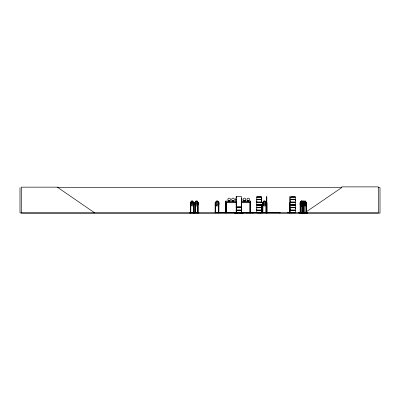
<?xml version="1.0" encoding="UTF-8"?>
<svg xmlns="http://www.w3.org/2000/svg" width="400" height="400" viewBox="0 0 400 400"><rect width="100%" height="100%" fill="white"/><g stroke="black" fill="none" stroke-linecap="round" stroke-linejoin="round"><path stroke-width="0.6" d="M256.785 210.07L256.785 207.725L261.555 207.725L261.555 210.07L256.785 210.07L256.79 208.9M256.785 202.05L256.785 199.71L261.555 199.71L261.555 202.05L256.785 202.05L256.79 200.88M261.55 207.725L261.55 210.07M261.55 199.71L261.55 202.05M290.595 210.07L290.595 208.9M290.595 202.05L290.595 200.88M295.355 208.9L295.355 207.725L290.59 207.725L290.59 210.07L295.36 210.07L295.36 207.725M295.355 200.88L295.355 199.71L290.59 199.71L290.59 202.05L295.36 202.05L295.36 199.71M268.78 212.705L262.915 212.635M290.575 212.805L290.59 210.54L295.36 210.54L295.36 212.8L287.75 212.69L291.57 212.85M225.745 212.9L225.745 201.08L236.33 201.08M250.64 201.08L250.62 212.9L250.645 201.08L241.305 201.08M191.515 201.12L192.625 201.12L193.16 203.92L192.445 204.88L191.72 204.88L190.99 203.92L191.535 201.12L190.43 202.71L190.385 212.9L190.375 202.71L190.79 202.585L190.775 212.9M193.46 202.635L193.35 212.9M194.845 212.9L194.835 202.695L195.185 202.565M197.9 202.65L197.88 212.9M218.655 202.625L218.63 212.9M234.37 212.895L243.475 212.895M234.425 212.9L238.07 212.895M256.755 204.805L261.56 204.905M290.54 204.835L295.36 204.88M301.605 201.33L301.605 204.045L302.075 203.42L301.835 201.33M301.11 202.25L301.3 201.33L301.87 201.33M302.765 202.71L303.05 201.33M302.075 201.12L302.42 203.92L301.96 204.88L301.49 204.88L301.025 203.92L301.375 201.12M256.44 212.71L261.81 212.85M300.785 202.605L300.805 212.9M302.15 204.825L302.75 205.925L303.655 205.925L304.545 204.31L304.515 202.695L303.61 201.12L302.735 201.12L302.47 202.18L303.13 203.14L303.745 202.165L303.28 203.38L303.77 204.605L303.12 203.615L302.48 204.645M302.91 204.88L303.495 204.88L304.075 203.92L304.51 201.105M307.88 212.88L298.805 212.85L307.75 212.835M189.385 212.87L199.11 212.87M193.69 212.875L193.68 202.71L192.62 201.075L191.5 201.075L190.415 202.695M215.535 202.69L215.195 202.71M218.62 202.69L218.935 202.71L218.895 212.9M265.985 202.67L266.275 202.71M302.495 204.54L302.97 203.385L302.515 202.275M215.125 212.71L215.14 202.695L216.415 201.075L217.71 201.075L218.985 202.695L218.985 204.31L217.71 205.925L216.415 205.925L215.14 204.31M301.395 201.075L300.675 202.71L300.715 212.9M302.085 205.925L302.805 204.295L302.82 202.695L302.085 201.075M303.64 203.42L303.345 204.045L302.765 203.42M303.905 202.675L303.94 212.885M302.12 205.925L300.995 205.925L300.105 204.31L300.135 202.695L301.025 201.075L302.12 201.075M302.15 202.18L302.75 201.075L303.655 201.075L304.515 202.71L304.8 201.315L305.12 201.315M302.18 202.18L302.765 201.12M305.43 205.91L304.495 205.91L303.605 204.295L303.635 202.68L304.495 201.06L305.43 201.06L306.32 202.68L306.38 212.285M301.9 205.925L302.765 204.295M304.01 202.695L303.605 202.68L304.525 201.06M301.93 205.925L302.82 204.31M303.625 205.925L304.545 204.31M305.4 205.91L306.26 204.28M192.64 201.075L193.745 202.695L193.745 204.31L192.62 205.925L191.5 205.925L190.45 204.295M194.855 202.695L195.96 201.075L197.085 201.075L198.19 202.695L198.165 204.31L197.06 205.925L195.94 205.925L194.835 204.31L194.895 202.71L195.98 201.12L195.435 203.92L196.165 204.88L196.89 204.88L197.605 203.92L197.065 201.12L195.96 201.12M262.49 212.9L262.48 202.695L263.755 201.075L265.05 201.075L266.325 202.695L266.325 204.31L265.05 205.925L263.755 205.925L262.48 204.31L263.775 205.885M265.03 205.885L266.28 204.295M57.54 187.63L341.88 187.63M378.125 187.63L380 187.63L380 213.115L21.29 213.115L21.29 187.15L58.01 187.15L58.01 187.63L94.725 212.9M236.14 196.885L236.475 196.88M256.78 196.885L261.56 196.885M290.585 196.885L295.36 196.885M236.14 196.975L236.46 196.975M256.78 196.97L261.56 196.97L261.555 199.24L256.785 199.24L256.785 196.98M236.15 197.12L236.475 197.12M256.79 197.12L261.55 197.12L261.55 199.24M290.595 197.12L295.355 197.12M236.145 199.24L236.47 199.24M290.59 199.24L295.36 199.24L295.36 196.98L290.585 196.975L290.595 199.24M236.11 199.4L236.435 199.4M256.75 199.4L261.585 199.4M290.555 199.4L295.39 199.4M236.11 199.545L236.435 199.545M256.75 199.545L261.585 199.545M290.555 199.545L295.39 199.545M236.145 199.71L236.47 199.71M228.7 201.355L228.7 200.44L229.695 200.44L229.69 201.35M232.525 201.355L232.525 200.44L233.515 200.44L233.515 201.35M243.99 201.355L243.99 200.44L244.985 200.44L244.98 201.35M247.815 201.355L247.815 200.44L248.805 200.44L248.805 201.35M217.69 201.12L216.435 201.12L215.81 202.71L215.81 203.92L216.65 204.88L217.485 204.88L218.315 203.92L218.315 202.71L217.69 201.12L218.945 202.71M265.03 201.12L263.775 201.12L263.145 202.71L263.145 203.92L263.985 204.88L264.825 204.88L265.65 203.92L265.65 202.71L265.03 201.12L266.28 202.71L266.235 212.9M302.105 201.12L301.01 201.12L300.57 203.92M303.02 201.33L303.345 201.33L303.64 202.71M225.755 201.93L236.335 201.93M241.315 201.93L250.655 201.93M236.145 202.05L236.47 202.05M236.11 202.215L236.435 202.215M256.75 202.215L261.585 202.215M290.555 202.215L295.39 202.215M236.11 202.36L236.435 202.36M256.75 202.36L261.585 202.36M290.555 202.36L295.39 202.36M236.145 202.525L236.47 202.525M261.555 202.525L256.785 202.525L256.785 204.78L261.55 204.72M190.755 202.585L190.705 212.9M302.565 202.565L302.615 212.9M262.84 202.69L262.53 202.71M300.105 202.695L300.51 202.71L300.535 212.9M300.65 202.695L301.02 202.71M302.57 202.69L302.91 202.71L302.935 212.9M301.9 201.075L302.83 202.695L302.73 212.9M306.38 202.695L306.025 202.55L306.02 212.885M193.315 202.71L193.71 202.71M198.055 212.9L198.125 202.71L197.76 202.71L197.79 212.9M225.745 202.71L236.035 202.71M236.22 202.71L236.445 212.9M250.645 202.71L241.41 202.71L241.4 212.9L241.38 212.53M266.645 202.71L266.94 202.71L266.935 212.9M289.595 202.71L289.725 212.9M300.105 204.31L301.04 205.885M300.65 204.31L301.395 205.925M236.15 204.72L236.475 204.72M290.595 204.72L295.355 204.72L295.36 202.525L290.59 202.525L290.59 204.78L295.36 204.785M236.46 204.785L236.1 204.845L236.475 204.88M256.78 204.78L261.56 204.785M236.14 204.99L236.46 205M256.78 204.985L261.56 205L261.555 207.255L256.785 207.255L256.785 205M236.15 205.135L236.475 205.135M256.79 205.135L261.55 205.135L261.55 207.255M290.595 205.135L295.355 205.135M236.22 206.71L241.495 206.71M236.145 207.255L240.915 207.255M290.59 207.255L295.36 207.255L295.36 205L290.585 204.985L290.595 207.255M236.11 207.42L240.945 207.42M256.75 207.42L261.585 207.42M290.555 207.42L295.39 207.42M236.11 207.565L240.945 207.565M256.75 207.565L261.585 207.565M290.555 207.565L295.39 207.565M236.145 207.725L240.915 207.725M236.145 210.07L240.915 210.07M236.11 210.23L240.945 210.23M256.75 210.23L261.585 210.23M290.555 210.23L295.39 210.23M236.11 210.375L240.945 210.375M256.75 210.375L261.585 210.375M290.555 210.375L295.39 210.375M236.145 210.54L240.915 210.54M261.555 212.8L261.555 210.54L256.785 210.54L256.785 212.8M303.645 212.515L304.035 212.515M306.02 212.515L306.245 212.885M190.34 212.53L190.775 212.53M193.715 212.53L193.28 212.53L193.28 212.9M195.215 212.53L194.78 212.53L194.78 212.9M197.725 212.53L198.16 212.53L198.16 212.9M215.155 212.53L280.095 212.585L280.095 212.9M289.765 212.53L289.555 212.9L289.595 196.515M300.145 212.53L300.535 212.53M300.685 212.53L301.05 212.53M302.52 212.53L302.945 212.53M215.58 212.635L218.55 212.635M243.42 212.9L239.775 212.895M247.9 212.69L249.11 212.9M249.725 212.69L249.47 212.9M253.635 212.69L255.165 212.69M234.415 212.71L243.425 212.705M287.75 212.71L295.355 212.735M298.805 212.71L304.495 212.875M266.35 212.87L266.315 212.53M219.01 212.87L218.975 212.53M305 212.675L341.69 187.63L341.69 186.885L378.405 186.885L378.405 212.9L20 212.9L20 187.63M215.18 204.295L216.435 205.885M247.815 200.44L248.475 201.35M243.99 200.44L244.65 201.35M232.525 200.44L233.185 201.35M228.7 200.44L229.36 201.35M197.06 201.075L198.15 202.71M304.07 203.905L304.66 204.865L305.245 204.865L305.82 203.905L305.385 201.105M305.4 201.06L306.29 202.695L306.285 212.285M301.93 201.075L302.82 202.695M302.18 204.825L302.765 205.885M304.515 203.405L305.09 204.03L305.39 203.405L305.09 201.315M303.64 201.12L304.075 202.71M262.905 202.615L262.875 212.9M306.41 212.515L306.41 212.885M306.38 212.515L306.315 212.885M306.14 202.695L306.185 212.885M306.06 212.515L306.115 212.885M304.01 204.49L304.035 212.885M303.855 212.515L303.81 212.885M303.765 205.69L303.74 212.885M303.665 202.695L303.67 212.885M302.88 205.105L302.87 212.9M302.64 205.105L302.7 212.9M302.545 204.505L302.52 212.9M301.02 205.105L301.04 212.9M300.91 202.71L300.93 212.9M300.72 212.53L300.72 212.9M300.415 202.71L300.44 212.9M300.31 212.53L300.37 212.9M300.27 202.71L300.27 212.9M300.165 202.71L300.145 212.9M279.745 212.585L279.745 212.9M279.35 212.585L279.35 212.9M279.22 212.585L279.22 212.9M267.275 212.585L267.275 212.9M267.06 212.585L267.06 212.9M266.98 212.53L266.975 212.9M266.805 196.515L266.82 212.9M266.78 202.71L266.775 212.9M266.645 196.515L266.645 212.9L266.63 212.53M266.535 212.585L266.535 212.9M265.905 202.575L265.89 212.9M262.915 212.53L262.915 212.9M262.57 212.53L262.57 212.9M261.55 210.54L261.55 212.735M260.275 212.53L260.28 212.9M260.19 212.53L260.165 212.9M260.11 212.53L260.125 212.9M259.97 212.53L260.05 212.9M259.965 212.53L259.94 212.9M258.305 212.635L258.305 212.9L258.275 212.53M258.135 212.53L258.2 212.9M258.08 212.53L258.12 212.9M257.98 212.53L257.975 212.9M257.965 212.53L257.95 212.9M253.34 212.9L251.875 212.9M250.9 212.9L249.955 212.9M249.785 202.71L249.725 212.9M247.62 212.9L246.15 212.9M241.655 212.53L241.655 212.9M241.625 202.71L241.585 212.9M241.525 212.9L241.495 196.515L236.22 196.515L236.22 212.9L236.26 212.53M236.305 202.71L236.315 212.9M226.66 202.71L226.66 212.9M226.635 202.71L226.635 212.9M225.74 201.08L225.715 212.9M218.55 212.53L218.55 212.9M216.305 212.585L216.305 212.9M215.58 212.53L215.58 212.9M215.485 202.575L215.5 212.9M215.235 212.53L215.235 212.9M198.015 212.53L198.005 212.9M195.155 202.575L195.215 212.9M195.115 202.71L195.06 212.9M194.925 212.53L194.935 212.9M193.615 202.71L193.56 212.9M193.425 212.53L193.435 212.9M190.625 212.53L190.615 212.9M190.495 212.53L190.485 212.9M241.3 198.31A1.32 1.32 0 0 1 241.3 200.595M236.155 200.595A1.32 1.32 0 0 1 236.155 198.31M191.895 201.33L191.54 203.42L192.255 204.045L192.625 202.71L192.255 201.33L191.87 201.33M196.335 201.33L195.985 203.42L196.7 204.045L197.065 202.71L196.7 201.33L196.315 201.33M216.85 201.33L216.44 203.42L216.85 204.045L217.265 204.045L217.695 202.71L217.265 201.33L216.85 201.33M264.185 201.33L263.78 203.42L264.185 204.045L264.605 204.045L265.03 202.71L264.605 201.33L264.185 201.33M195.75 212.695L192.725 212.69L195.76 212.69M247.625 200.595A1.32 1.32 0 0 0 249.605 199.455A1.32 1.32 0 0 0 247.625 198.31A1.32 1.32 0 0 0 247.625 200.595M243.805 200.595A1.32 1.32 0 0 0 245.785 199.455A1.32 1.32 0 0 0 243.805 198.31A1.32 1.32 0 0 0 243.805 200.595M232.335 200.595A1.32 1.32 0 0 0 234.315 199.455A1.32 1.32 0 0 0 232.335 198.31A1.32 1.32 0 0 0 232.335 200.595M228.51 200.595A1.32 1.32 0 0 0 230.495 199.455A1.32 1.32 0 0 0 228.51 198.31A1.32 1.32 0 0 0 228.51 200.595"/></g></svg>
